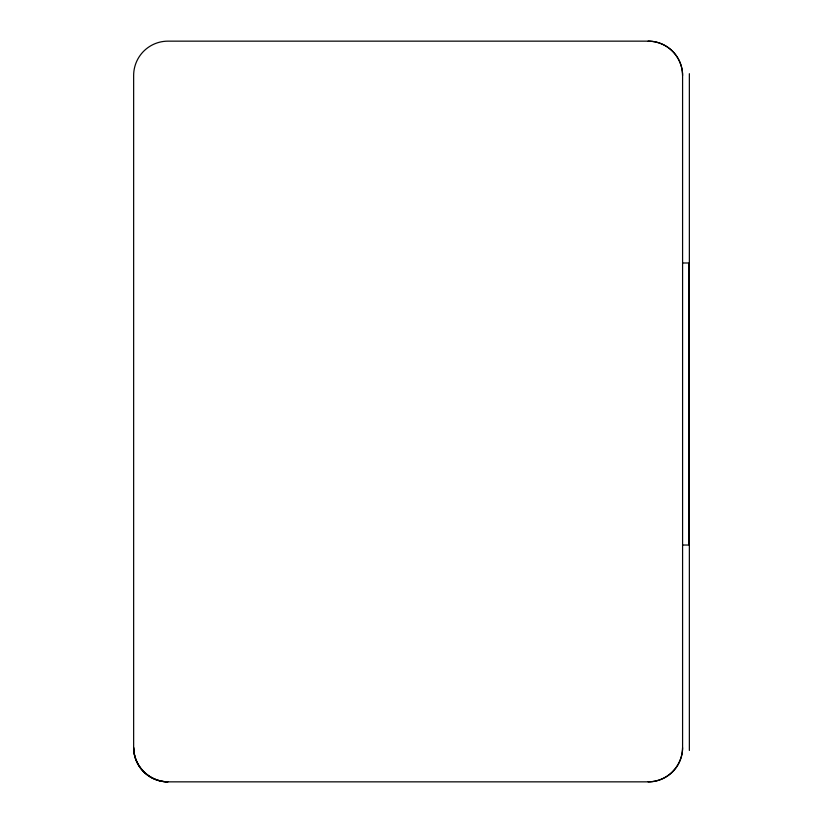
<?xml version="1.0" encoding="UTF-8"?>
<svg xmlns="http://www.w3.org/2000/svg" width="823" height="823" viewBox="0 0 823 823"><rect width="100%" height="100%" fill="white"/><g stroke="black" fill="none" stroke-linecap="round" stroke-linejoin="round"><path stroke-width="1.23" d="M682.586 262.99L688.697 262.99L688.697 545.032L682.586 545.032M689.355 73.7L689.355 750.442M682.586 747.747A34.103 34.103 0 0 1 648.483 781.85L167.974 781.85A34.216 34.216 0 0 1 143.747 771.912L140.784 768.559A34.216 34.216 0 0 1 133.645 747.747L133.645 75.49A34.34 34.34 0 0 1 167.974 41.15L648.246 41.15A34.34 34.34 0 0 1 682.586 75.49L682.586 747.747A34.607 34.607 0 0 1 675.302 768.487L672.34 771.83A34.607 34.607 0 0 1 648.154 781.85M133.645 747.51A34.34 34.34 0 0 0 167.974 781.85A34.957 34.957 0 0 1 154.981 779.103M648.154 41.15A34.463 34.463 0 0 1 682.586 75.5M153.963 778.651A34.957 34.957 0 0 1 133.645 747.747"/></g></svg>
